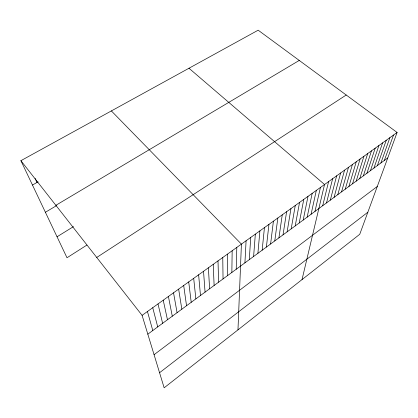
<?xml version="1.0" encoding="UTF-8"?>
<svg xmlns="http://www.w3.org/2000/svg" width="418" height="418" viewBox="0 0 418 418"><rect width="100%" height="100%" fill="white"/><g stroke="black" fill="none" stroke-linecap="round" stroke-linejoin="round"><path stroke-width="0.63" d="M227.47 275.671L227.481 254.107M231.854 272.447L232.162 250.753M236.212 269.249L236.807 247.419M237.973 329.865L241.416 244.112L111.371 110.922M244.922 262.849L246.092 240.763M249.28 259.651L250.732 237.434M253.606 256.474L255.341 234.132M257.901 253.318L259.907 230.856M262.164 250.189L264.442 227.601M266.397 247.075L268.946 224.372M270.603 243.987L273.414 221.169M274.778 240.92L277.85 217.987M278.921 237.879L282.249 214.831M283.038 234.853L286.623 211.696M287.129 231.849L290.959 208.587M291.189 228.865L295.265 205.499M295.223 225.903L299.539 202.437M299.231 222.961L303.781 199.391M303.207 220.04L307.993 196.371M307.157 217.135L312.178 193.372M311.081 214.256L316.327 190.394M314.979 211.393L320.449 187.436M302.036 279.579L324.54 184.505L188.973 68.244M322.696 205.724L328.605 181.59M326.515 202.918L332.639 178.695M330.309 200.133L336.647 175.821M334.081 197.364L340.623 172.974M337.822 194.61L344.573 170.136M341.543 191.883L348.497 167.325M345.237 189.166L352.39 164.53M348.91 186.47L356.261 161.761M352.557 183.789L360.102 159.002M356.178 181.13L363.916 156.269M359.778 178.486L367.704 153.552M363.357 175.858L371.466 150.851M366.91 173.251L375.202 148.176M370.442 170.654L378.917 145.511M373.948 168.078L382.601 142.867M377.433 165.518L386.263 140.244M380.897 162.973L389.9 137.637M384.341 160.449L393.51 135.045M397.1 132.469L359.752 234.279L164.149 387.81L142.089 315.344L20.9 160.679L258.167 30.19L397.1 132.469L142.089 315.344M159.556 372.725L367.845 212.213M154.07 354.699L377.292 186.465M147.82 334.175L387.758 157.936M96.73 257.457L346.219 95.017M86.928 245.052L67 257.754L20.9 160.679M57.041 236.781L73.479 226.624M55.866 205.306L299.246 60.432M45.4 212.266L56.801 205.473M32.468 185.038L38.09 181.825M35.096 178.392L36.972 182.467M147.434 311.509L152.789 330.523M152.742 307.705L157.717 326.902M158.004 303.933L162.612 323.307M163.224 300.192L167.466 319.744M168.402 296.477L172.289 316.201M173.538 292.793L177.075 312.685M178.638 289.136L181.825 309.195M183.695 285.51L186.538 305.736M188.711 281.91L191.219 302.298M193.691 278.341L195.87 298.88M198.628 274.798L200.478 295.495M203.529 271.282L205.06 292.13M208.394 267.797L209.606 288.791M213.222 264.333L214.12 285.473M218.008 260.9L218.604 282.181M222.763 257.493L223.05 278.916"/></g></svg>
